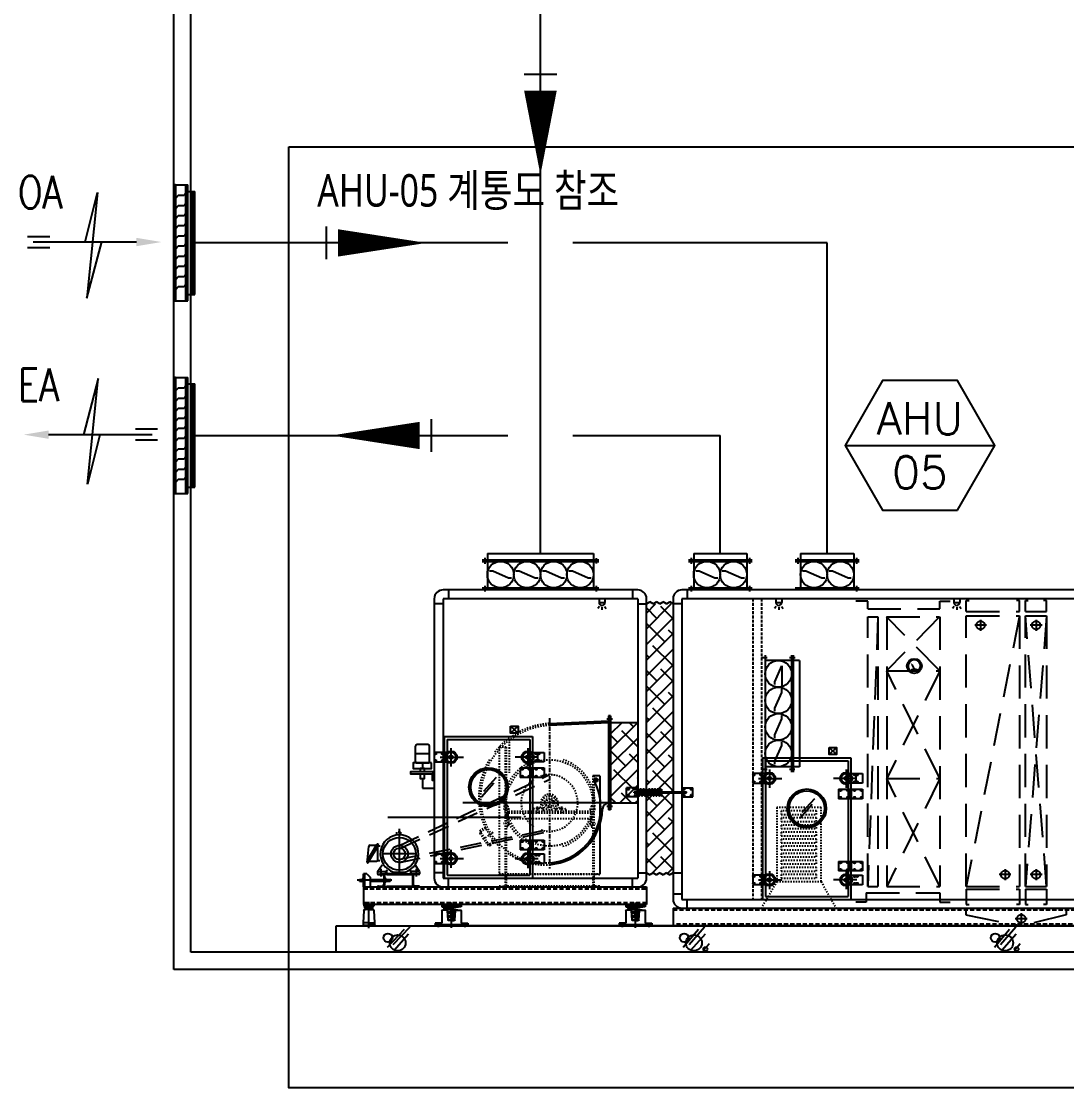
# Model space of a CAD drawing. Header units: millimetres. Extents: x -86 to 11742, y 5229 to 11464.
# Drawn here: x 11095.6 to 11172.8, y 5471.1 to 5549.8 of the extents above; entities that cross this region are included whole.
import ezdxf
from ezdxf.enums import TextEntityAlignment as Align

# ---------------------------------------------------------------- set-up
doc = ezdxf.new("R2010")
doc.units = ezdxf.units.MM
doc.header["$LTSCALE"] = 5
for name, pattern in [('CENTER2', [28.575, 19.05, -3.175, 3.175, -3.175]), ('HIDDEN', [0.375, 0.25, -0.125]), ('HIDDEN2', [4.7625, 3.175, -1.5875])]:
    doc.linetypes.add(name, pattern=pattern)
doc.layers.get('0').update_dxf_attribs({"linetype": 'CONTINUOUS'})
for name, color, linetype in [('1', 7, 'CONTINUOUS'), ('2', 2, 'CONTINUOUS'), ('9', 9, 'CONTINUOUS'), ('AUTO', 7, 'CONTINUOUS'), ('FPP', 7, 'CONTINUOUS'), ('LGK-S', 121, 'CONTINUOUS'), ('METAL-DIMS', 7, 'CONTINUOUS'), ('RA', 4, 'CONTINUOUS'), ('RD', 6, 'CONTINUOUS'), ('SA', 3, 'CONTINUOUS'), ('장비배치', 2, 'CONTINUOUS')]:
    doc.layers.add(name, color=color, linetype=linetype)
doc.styles.add('GHS', font='ROMANS.shx', dxfattribs={"bigfont": 'GHS.shx'})
doc.styles.add('QQ', font='MALGUN.TTF.TTF')

# ---------------------------------------------------------------- blocks, each defined once
blk = doc.blocks.new('ARW')
at = {"color": 1}
for p, q in [((-40.9, 662.7), (-40.9, 832.8)), ((44.2, 662.7), (44.2, 832.8)), ((0, 0), (0, 790)), ((-0.4, 391.4), (-377.1, 298.3)), ((-377.1, 298.3), (429, 379.3)), ((429, 379.3), (-0.4, 265.9))]:
    blk.add_line(p, q, dxfattribs=at)
blk.add_solid([(31.8, 2.3), (-32.3, 2.3), (-0.3, -190.2)], dxfattribs=at)
blk = doc.blocks.new('LU')
at = {"layer": '2', "color": 1}
for p, q in [((-3.1, -5.58), (-3.1, 6.31)), ((-2.09, 6.31), (-3.1, 6.31)), ((-2.9, -5.58), (-2.9, 6.31)), ((-2.3, -6.33), (-2.3, 7.06)), ((-0.67, 7.06), (-2.3, 7.06)), ((-2.09, -6.33), (-2.09, 7.06)), ((-0.88, 7.06), (-0.88, -6.33)), ((-0.88, 7.06), (-0.67, 7.06)), ((-0.67, 7.06), (-0.67, -6.33)), ((-2.09, -5.58), (-3.1, -5.58)), ((-0.67, -6.33), (-2.3, -6.33))]:
    blk.add_line(p, q, dxfattribs=at)
at = {"layer": 'FPP', "color": 1}
for p, q in [((-2.09, 6.2), (-1.9, 5.84)), ((-2.09, 5), (-1.9, 4.65)), ((-1.9, 5.84), (-1.18, 5.84)), ((-1.18, 5.84), (-0.88, 5.5)), ((-2.09, 3.84), (-1.9, 3.48)), ((-1.9, 4.65), (-1.18, 4.65)), ((-1.18, 4.65), (-0.88, 4.3)), ((-2.09, 2.67), (-1.9, 2.32)), ((-1.9, 3.48), (-1.18, 3.48)), ((-1.18, 3.48), (-0.88, 3.14)), ((-2.09, 1.51), (-1.9, 1.16)), ((-1.9, 2.32), (-1.18, 2.32)), ((-1.18, 2.32), (-0.88, 1.98)), ((-2.09, 0.35), (-1.9, 0)), ((-1.9, 1.16), (-1.18, 1.16)), ((-1.9, 0), (-1.18, 0)), ((-1.18, 1.16), (-0.88, 0.82)), ((-1.18, 0), (-0.88, -0.34)), ((-2.09, -0.85), (-1.9, -1.2)), ((-1.9, -1.2), (-1.18, -1.2)), ((-1.18, -1.2), (-0.88, -1.54)), ((-2.09, -2.01), (-1.9, -2.36)), ((-1.9, -2.36), (-1.18, -2.36)), ((-1.18, -2.36), (-0.88, -2.7)), ((-2.09, -3.21), (-1.9, -3.56)), ((-1.9, -3.56), (-1.18, -3.56)), ((-1.18, -3.56), (-0.88, -3.9)), ((-2.09, -4.37), (-1.9, -4.72)), ((-1.9, -4.72), (-1.18, -4.72)), ((-1.18, -4.72), (-0.88, -5.06))]:
    blk.add_line(p, q, dxfattribs=at)
blk = doc.blocks.new('방진75')
at = {"layer": '1', "linetype": 'Continuous'}
for p, q in [((0, -7.9), (0, 86.7)), ((-18.3, 75.1), (-18.3, 70.3)), ((-18.3, 75.1), (0, 75.1)), ((-18.3, 70.3), (0, 70.3)), ((0, 58.4), (-14.7, 58.4)), ((-13.5, 69.4), (-7, 70.3)), ((-13.5, 61.9), (13.2, 65.9)), ((13.2, 65.9), (-13.3, 69.4)), ((4.3, 64.6), (-13.2, 66.9)), ((10.7, 58.4), (-13.2, 62)), ((-6, 58.4), (-13.2, 59.5)), ((-4.9, 68.1), (9.6, 70.3)), ((-4.9, 60.7), (13.2, 63.4)), ((18.3, 75.1), (0, 75.1)), ((18.3, 70.3), (0, 70.3)), ((0, 58.4), (14.7, 58.4)), ((18.3, 75.1), (18.3, 70.3)), ((-24.8, 0), (0, 0)), ((-20.5, 10.3), (-20.5, 3)), ((0, 10.3), (-20.5, 10.3)), ((-20.5, 3), (0, 3)), ((0, 10.3), (20.5, 10.3)), ((20.5, 3), (0, 3)), ((24.8, 0), (0, 0)), ((20.5, 10.3), (20.5, 3))]:
    blk.add_line(p, q, dxfattribs=at)
for centre, start, end in [((-13, 68.2), 97.8175, 262.4364), ((-13, 60.7), 97.8175, 262.4364), ((13, 64.7), 277.5636, 82.1825)]:
    blk.add_arc(centre, 1.29, start, end, dxfattribs=at)
at = {"layer": 'RD', "color": 1}
for p, q in [((-18.3, 54.8), (-20.5, 10.3)), ((18.3, 54.8), (20.5, 10.3))]:
    blk.add_line(p, q, dxfattribs=at)
for centre, start, end in [((-14.7, 54.8), 90, 180), ((14.7, 54.8), 0, 90)]:
    blk.add_arc(centre, 3.6, start, end, dxfattribs=at)
blk = doc.blocks.new('방진')
at = {"layer": '1', "linetype": 'Continuous'}
for p, q in [((0, -10.9), (0, 83.7)), ((-36, 72.1), (-36, 67.3)), ((-36, 72.1), (36, 72.1)), ((-36, 67.3), (0, 67.3)), ((-35.9, 51.9), (-35.9, 7.2)), ((-18.1, 55.3), (-32.5, 55.3)), ((17.4, 61.6), (-26.3, 67.3)), ((-24, 55.3), (26.3, 62.9)), ((-15.4, 54.1), (26.3, 60.4)), ((14.4, 49.8), (-15.1, 53.7)), ((-12.3, 19.3), (-14.6, 52.1)), ((14.3, 47.4), (-14.5, 51.1)), ((-13.9, 42.2), (14.2, 46.5)), ((-13.7, 39.7), (14, 43.9)), ((26.3, 62.9), (-7.2, 67.3)), ((36, 67.3), (0, 67.3)), ((12.3, 19.3), (14.6, 52.1)), ((18.1, 55.3), (32.5, 55.3)), ((35.9, 51.9), (35.9, 7.2)), ((36, 72.1), (36, 67.3)), ((-61.3, 0), (61.3, 0)), ((-60.7, 7.2), (-60.7, 0)), ((-35.9, 7.2), (-60.7, 7.2)), ((-49.3, 9.7), (-49.3, -7.7)), ((13.4, 35.6), (-13.7, 39.1)), ((13.3, 33.1), (-13.5, 36.6)), ((-12.9, 27.9), (13.2, 31.9)), ((-12.8, 25.5), (13, 29.3)), ((12.4, 20.8), (-12.7, 24.1)), ((12.1, 18.4), (-12.5, 21.6)), ((0, 16.1), (-8.9, 16.1)), ((0, 16.1), (8.9, 16.1)), ((35.9, 7.2), (60.7, 7.2)), ((49.3, 9.7), (49.3, -7.7)), ((60.7, 7.2), (60.7, 0)), ((-61.3, -3), (61.3, -3))]:
    blk.add_line(p, q, dxfattribs=at)
for centre, radius, start, end in [((-32.5, 51.9), 3.48, 90, 180), ((-18.1, 51.9), 3.48, 3.9112, 90), ((18.1, 51.9), 3.48, 90, 176.0888), ((26.2, 61.7), 1.29, 277.5636, 82.1825), ((32.5, 51.9), 3.48, 0, 90), ((-8.9, 19.6), 3.48, 183.9112, 270), ((8.9, 19.6), 3.48, 270, 356.0888)]:
    blk.add_arc(centre, radius, start, end, dxfattribs=at)
blk = doc.blocks.new('HE')
at = {"layer": '1', "linetype": 'HIDDEN', "ltscale": 0.5}
for p, q in [((-125, 150), (-211.6, 0)), ((125, 150), (211.6, 0)), ((-211.6, 0), (211.6, 0))]:
    blk.add_line(p, q, dxfattribs=at)
for points in [[(-125, 150), (125, 150), (125, 570), (-125, 570)], [(-100, 530), (100, 530), (100, 550), (-100, 550)], [(-100, 490), (100, 490), (100, 510), (-100, 510)], [(-100, 450), (100, 450), (100, 470), (-100, 470)], [(-100, 410), (100, 410), (100, 430), (-100, 430)], [(-100, 370), (100, 370), (100, 390), (-100, 390)], [(-100, 330), (100, 330), (100, 350), (-100, 350)], [(-100, 290), (100, 290), (100, 310), (-100, 310)], [(-100, 250), (100, 250), (100, 270), (-100, 270)], [(-100, 210), (100, 210), (100, 230), (-100, 230)], [(-100, 170), (100, 170), (100, 190), (-100, 190)]]:
    blk.add_lwpolyline(points, close=True, dxfattribs=at)
blk = doc.blocks.new('AHU05-AF')
at = {"layer": '2', "ltscale": 15}
h = blk.add_hatch(dxfattribs=at)
h.set_pattern_fill('ANSI38', color=5, scale=1000, style=0)
h.set_pattern_definition([(45, (-10021.16, -5895.61), (-88.3883, 88.3883), []), (135, (-10021.16, -5895.61), (-265.165, 88.3883), [312.5, -187.5])])
h.paths.add_polyline_path([(-3393, 3938), (-3092, 3938), (-3092, 898), (-3393, 898)])
h = blk.add_hatch(dxfattribs=at)
h.set_pattern_fill('ANSI38', color=5, scale=1000, style=0)
h.set_pattern_definition([(45, (-10021.16, -5795.61), (-88.3883, 88.3883), []), (135, (-10021.16, -5795.61), (-265.165, 88.3883), [312.5, -187.5])])
h.paths.add_polyline_path([(-3492, 2598), (-3798, 2598), (-3798, 1688), (-3765, 1688), (-3492, 1688)])
at = {"layer": '1', "color": 2, "linetype": 'ByBlock'}
for p, q in [((-5792, 3998), (-5792, 838)), ((-3492, 4098), (-5692, 4098)), ((-5632, 4098), (-5632, 3998)), ((-3552, 4098), (-3552, 3998)), ((-3392, 838), (-3392, 3998)), ((-3092, 3998), (-3092, 598)), ((-3092, 3998), (-3092, 598)), ((2608, 4098), (-2992, 4098)), ((-2932, 4098), (-2932, 3998)), ((-5692, 3938), (-5792, 3938)), ((-3492, 3938), (-3392, 3938)), ((-2992, 3938), (-3092, 3938)), ((-1329, 2316), (-1243, 2237)), ((-1243, 2316), (-1329, 2237)), ((-2081, 2198), (-1081, 2198)), ((-2081, 2198), (-2081, 598)), ((-1081, 2198), (-1081, 598)), ((-2049, 2166), (-1113, 2166)), ((-2049, 2166), (-2049, 630)), ((-2004, 2066), (-2004, 1860)), ((-1137, 2066), (-1137, 1860)), ((-1113, 2166), (-1113, 630)), ((-2195, 2008), (-2164, 2008)), ((-2005, 2020), (-2192, 2020)), ((-2192, 2020), (-2192, 1912)), ((-2179, 2024), (-2179, 1991)), ((-2179, 1940), (-2179, 1907)), ((-2125, 1966), (-1864, 1966)), ((-2115, 2008), (-2084, 2008)), ((-2099, 2024), (-2099, 1991)), ((-2099, 1940), (-2099, 1907)), ((-1016, 1966), (-1277, 1966)), ((-1136, 2020), (-949, 2020)), ((-1026, 2008), (-1057, 2008)), ((-1042, 2024), (-1042, 1991)), ((-1042, 1940), (-1042, 1907)), ((-1028, 2008), (-996, 2008)), ((-1025, 2020), (-1025, 1912)), ((-1012, 2024), (-1012, 1991)), ((-1012, 1940), (-1012, 1907)), ((-2195, 1924), (-2164, 1924)), ((-2192, 1912), (-2005, 1912)), ((-2115, 1924), (-2084, 1924)), ((-1222, 1844), (-1222, 1736)), ((-1222, 1844), (-949, 1844)), ((-1183, 1832), (-1214, 1832)), ((-1198, 1848), (-1198, 1816)), ((-949, 1912), (-1136, 1912)), ((-1103, 1832), (-1134, 1832)), ((-1118, 1848), (-1118, 1816)), ((-1091, 1844), (-1091, 1736)), ((-1077, 1844), (-1077, 1736)), ((-1026, 1924), (-1057, 1924)), ((-1026, 1832), (-1057, 1832)), ((-1042, 1848), (-1042, 1816)), ((-1028, 1924), (-996, 1924)), ((-946, 1832), (-977, 1832)), ((-1494, 1735), (-1635, 1579)), ((-949, 1736), (-1222, 1736)), ((-1183, 1748), (-1214, 1748)), ((-1198, 1764), (-1198, 1731)), ((-1103, 1748), (-1134, 1748)), ((-1118, 1764), (-1118, 1731)), ((-1026, 1748), (-1057, 1748)), ((-1042, 1764), (-1042, 1731)), ((-946, 1748), (-977, 1748)), ((-1518, 1670), (-1659, 1514)), ((-1222, 1027), (-949, 1027)), ((-1222, 1027), (-1222, 919)), ((-1183, 1015), (-1214, 1015)), ((-1198, 1031), (-1198, 998)), ((-1103, 1015), (-1134, 1015)), ((-1118, 1031), (-1118, 998)), ((-1091, 1027), (-1091, 919)), ((-1077, 1027), (-1077, 919)), ((-1026, 1015), (-1057, 1015)), ((-1042, 1031), (-1042, 998)), ((-946, 1015), (-977, 1015)), ((-962, 1031), (-962, 998)), ((-949, 1027), (-949, 919)), ((-5692, 898), (-5792, 898)), ((-3492, 898), (-3392, 898)), ((-2195, 860), (-2164, 860)), ((-2192, 872), (-2192, 764)), ((-2005, 872), (-2192, 872)), ((-2179, 876), (-2179, 844)), ((-2115, 860), (-2084, 860)), ((-2099, 876), (-2099, 844)), ((-2004, 918), (-2004, 713)), ((-949, 919), (-1222, 919)), ((-1183, 931), (-1214, 931)), ((-1198, 947), (-1198, 914)), ((-1137, 918), (-1137, 712)), ((-1136, 872), (-949, 872)), ((-1103, 931), (-1134, 931)), ((-1118, 947), (-1118, 914)), ((-1026, 931), (-1057, 931)), ((-1026, 860), (-1057, 860)), ((-1042, 947), (-1042, 914)), ((-1042, 875), (-1042, 843)), ((-1028, 860), (-996, 860)), ((-1012, 876), (-1012, 844)), ((-946, 931), (-977, 931)), ((-962, 947), (-962, 914)), ((-949, 872), (-949, 763)), ((-6592, 738), (-3392, 738)), ((-5632, 738), (-5632, 838)), ((-3552, 738), (-3552, 838)), ((-2195, 776), (-2164, 776)), ((-2192, 764), (-2005, 764)), ((-2179, 792), (-2179, 759)), ((-2125, 818), (-1864, 818)), ((-2115, 776), (-2084, 776)), ((-2099, 792), (-2099, 759)), ((-1016, 817), (-1277, 817)), ((-949, 763), (-1136, 763)), ((-1026, 775), (-1057, 775)), ((-1042, 791), (-1042, 759)), ((-1028, 776), (-996, 776)), ((-1012, 792), (-1012, 759)), ((-2992, 658), (-3092, 658)), ((-2049, 630), (-1113, 630)), ((-3092, 498), (2608, 498)), ((-2932, 498), (-2932, 598)), ((-2081, 598), (-1081, 598))]:
    blk.add_line(p, q, dxfattribs=at)
at = {"layer": '1', "color": 5, "linetype": 'ByBlock'}
for p, q in [((-4929, 2556), (-4842, 2477)), ((-4842, 2556), (-4929, 2477)), ((-5680, 2438), (-4680, 2438)), ((-5680, 2438), (-5680, 838)), ((-4680, 2438), (-4680, 838)), ((-5648, 2406), (-4712, 2406)), ((-5648, 2406), (-5648, 870)), ((-5603, 2306), (-5603, 2100)), ((-4736, 2306), (-4736, 2100)), ((-4712, 2406), (-4712, 870)), ((-5794, 2248), (-5763, 2248)), ((-5604, 2260), (-5792, 2260)), ((-5792, 2260), (-5792, 2152)), ((-5778, 2264), (-5778, 2231)), ((-5778, 2180), (-5778, 2147)), ((-5724, 2206), (-5463, 2206)), ((-5714, 2248), (-5683, 2248)), ((-5698, 2264), (-5698, 2231)), ((-5698, 2180), (-5698, 2147)), ((-4616, 2206), (-4877, 2206)), ((-4735, 2260), (-4548, 2260)), ((-4625, 2248), (-4657, 2248)), ((-4641, 2264), (-4641, 2231)), ((-4641, 2180), (-4641, 2147)), ((-4627, 2248), (-4596, 2248)), ((-4624, 2260), (-4624, 2152)), ((-4611, 2264), (-4611, 2231)), ((-4611, 2180), (-4611, 2147)), ((-4548, 2260), (-4548, 2152)), ((-5794, 2164), (-5763, 2164)), ((-5792, 2152), (-5604, 2152)), ((-5714, 2164), (-5683, 2164)), ((-4821, 2084), (-4821, 1976)), ((-4821, 2084), (-4548, 2084)), ((-4782, 2072), (-4813, 2072)), ((-4798, 2088), (-4798, 2056)), ((-4548, 2152), (-4735, 2152)), ((-4702, 2072), (-4733, 2072)), ((-4718, 2088), (-4718, 2056)), ((-4690, 2084), (-4690, 1976)), ((-4676, 2084), (-4676, 1976)), ((-4625, 2164), (-4657, 2164)), ((-4625, 2072), (-4657, 2072)), ((-4641, 2088), (-4641, 2056)), ((-4627, 2164), (-4596, 2164)), ((-4545, 2072), (-4577, 2072)), ((-4561, 2088), (-4561, 2056)), ((-4548, 2084), (-4548, 1976)), ((-5093, 1975), (-5234, 1819)), ((-4548, 1976), (-4821, 1976)), ((-4782, 1988), (-4813, 1988)), ((-4798, 2004), (-4798, 1971)), ((-4702, 1988), (-4733, 1988)), ((-4718, 2004), (-4718, 1971)), ((-4625, 1988), (-4657, 1988)), ((-4641, 2004), (-4641, 1971)), ((-4545, 1988), (-4577, 1988)), ((-4561, 2004), (-4561, 1971)), ((-5118, 1910), (-5259, 1754)), ((-4821, 1267), (-4548, 1267)), ((-4821, 1267), (-4821, 1159)), ((-4782, 1255), (-4813, 1255)), ((-4798, 1271), (-4798, 1238)), ((-4702, 1255), (-4733, 1255)), ((-4718, 1271), (-4718, 1238)), ((-4690, 1267), (-4690, 1159)), ((-4676, 1267), (-4676, 1159)), ((-4625, 1255), (-4657, 1255)), ((-4641, 1271), (-4641, 1238)), ((-4545, 1255), (-4577, 1255)), ((-4561, 1271), (-4561, 1238)), ((-4548, 1267), (-4548, 1159)), ((-5794, 1100), (-5763, 1100)), ((-5792, 1112), (-5792, 1004)), ((-5604, 1112), (-5792, 1112)), ((-5778, 1116), (-5778, 1084)), ((-5714, 1100), (-5683, 1100)), ((-5698, 1116), (-5698, 1084)), ((-5603, 1158), (-5603, 953)), ((-4548, 1159), (-4821, 1159)), ((-4782, 1171), (-4813, 1171)), ((-4798, 1187), (-4798, 1154)), ((-4736, 1158), (-4736, 952)), ((-4735, 1112), (-4548, 1112)), ((-4702, 1171), (-4733, 1171)), ((-4718, 1187), (-4718, 1154)), ((-4625, 1171), (-4657, 1171)), ((-4625, 1100), (-4657, 1100)), ((-4641, 1187), (-4641, 1154)), ((-4641, 1115), (-4641, 1083)), ((-4627, 1100), (-4596, 1100)), ((-4611, 1116), (-4611, 1084)), ((-4545, 1171), (-4577, 1171)), ((-4561, 1187), (-4561, 1154)), ((-4548, 1112), (-4548, 1003)), ((-5794, 1016), (-5763, 1016)), ((-5792, 1004), (-5604, 1004)), ((-5778, 1032), (-5778, 999)), ((-5724, 1058), (-5463, 1058)), ((-5714, 1016), (-5683, 1016)), ((-5698, 1032), (-5698, 999)), ((-4616, 1057), (-4877, 1057)), ((-4548, 1003), (-4735, 1003)), ((-4625, 1015), (-4657, 1015)), ((-4641, 1031), (-4641, 999)), ((-4627, 1016), (-4596, 1016)), ((-4611, 1032), (-4611, 999)), ((-5648, 870), (-4712, 870)), ((-5680, 838), (-4680, 838))]:
    blk.add_line(p, q, dxfattribs=at)
at = {"layer": '1', "color": 5, "linetype": 'CENTER2', "ltscale": 0.5}
blk.add_line((-4490, 2645), (-4490, 947), dxfattribs=at)
at = {"layer": '1', "color": 5, "linetype": 'HIDDEN', "ltscale": 0.5}
for p, q in [((-4980, 2320), (-5060, 2320)), ((-5060, 2320), (-5060, 888)), ((-4990, 2320), (-4990, 888)), ((-4980, 2320), (-4980, 888)), ((-4945, 2409), (-4945, 2029)), ((-4000, 1994), (-4000, 888)), ((-3990, 1994), (-3990, 888)), ((-3966, 1975), (-3966, 1919)), ((-4943, 1617), (-5011, 1617)), ((-4962, 1657), (-4980, 1657)), ((-4962, 1657), (-4962, 1417)), ((-4018, 1590), (-4962, 1590)), ((-4018, 1572), (-4962, 1572)), ((-4674, 1612), (-4674, 1590)), ((-4569, 1624), (-4662, 1624)), ((-4627, 1647), (-4627, 1571)), ((-4557, 1612), (-4557, 1590)), ((-4423, 1612), (-4423, 1590)), ((-4411, 1624), (-4318, 1624)), ((-4353, 1647), (-4353, 1571)), ((-4306, 1612), (-4306, 1590)), ((-4036, 1617), (-3969, 1617)), ((-4018, 1657), (-4000, 1657)), ((-4018, 1657), (-4018, 1417)), ((-4943, 1457), (-5011, 1457)), ((-4018, 1509), (-4962, 1509)), ((-4036, 1457), (-3969, 1457)), ((-5276, 1345), (-5193, 1219)), ((-5217, 1416), (-5269, 1381)), ((-5264, 1353), (-5181, 1227)), ((-5210, 1402), (-5261, 1369)), ((-5128, 1353), (-5255, 1269)), ((-4962, 1417), (-4980, 1417)), ((-4018, 1417), (-4000, 1417)), ((-5165, 1224), (-5115, 1256)), ((-5157, 1211), (-5105, 1246)), ((-5060, 888), (-5060, 886)), ((-5060, 888), (-3920, 888)), ((-5052, 878), (-5006, 878)), ((-4990, 862), (-4990, 764)), ((-4980, 888), (-4980, 738)), ((-4000, 878), (-4980, 878)), ((-4000, 888), (-4000, 738)), ((-3990, 862), (-3990, 764)), ((-3928, 878), (-3974, 878)), ((-3920, 888), (-3920, 886)), ((-5060, 740), (-5060, 738)), ((-5060, 738), (-3920, 738)), ((-5052, 748), (-5006, 748)), ((-4000, 748), (-4980, 748)), ((-3928, 748), (-3974, 748)), ((-3920, 740), (-3920, 738))]:
    blk.add_line(p, q, dxfattribs=at)
at = {"layer": '1', "color": 1, "linetype": 'ByBlock'}
for p, q in [((-949, 2020), (-949, 1912)), ((-962, 1848), (-962, 1816)), ((-949, 1844), (-949, 1736)), ((-962, 1764), (-962, 1731))]:
    blk.add_line(p, q, dxfattribs=at)
at = {"layer": '1', "color": 5, "linetype": 'ByBlock'}
blk.add_lwpolyline([(-4929, 2556), (-4842, 2556), (-4842, 2477), (-4929, 2477)], close=True, dxfattribs=at)
at = {"layer": '1', "color": 2, "linetype": 'ByBlock'}
blk.add_lwpolyline([(-1329, 2316), (-1243, 2316), (-1243, 2237), (-1329, 2237)], close=True, dxfattribs=at)
at = {"layer": '1', "color": 5, "linetype": 'ByBlock'}
for centre, radius in [((-5778, 2248), 10.2), ((-5778, 2164), 10.2), ((-5698, 2248), 10.2), ((-5698, 2164), 10.2), ((-5603, 2206), 68.1), ((-5603, 2206), 56), ((-5603, 2206), 20.4), ((-4736, 2206), 68.1), ((-4736, 2206), 56), ((-4736, 2206), 20.4), ((-4641, 2248), 10.2), ((-4641, 2164), 10.2), ((-4611, 2248), 10.2), ((-4611, 2164), 10.2), ((-5180, 1866), 220), ((-5180, 1866), 200), ((-4798, 2072), 10.2), ((-4718, 2072), 10.2), ((-4641, 2072), 10.2), ((-4561, 2072), 10.2), ((-4798, 1988), 10.2), ((-4718, 1988), 10.2), ((-4641, 1988), 10.2), ((-4561, 1988), 10.2), ((-4798, 1255), 10.2), ((-4718, 1255), 10.2), ((-4641, 1255), 10.2), ((-4561, 1255), 10.2), ((-5778, 1100), 10.2), ((-5698, 1100), 10.2), ((-5603, 1058), 68.1), ((-5603, 1058), 56), ((-4798, 1171), 10.2), ((-4736, 1057), 68.1), ((-4736, 1057), 56), ((-4718, 1171), 10.2), ((-4641, 1171), 10.2), ((-4641, 1100), 10.2), ((-4611, 1100), 10.2), ((-4561, 1171), 10.2), ((-5778, 1016), 10.2), ((-5698, 1016), 10.2), ((-5603, 1058), 20.4), ((-4736, 1057), 20.4), ((-4641, 1015), 10.2), ((-4611, 1016), 10.2)]:
    blk.add_circle(centre, radius, dxfattribs=at)
at = {"layer": '1', "color": 5, "linetype": 'HIDDEN', "ltscale": 0.5}
for radius in [489, 80, 54, 40]:
    blk.add_circle((-4490, 1688), radius, dxfattribs=at)
at = {"layer": '1', "color": 2, "linetype": 'ByBlock'}
for centre, radius in [((-2179, 2008), 10.2), ((-2179, 1924), 10.2), ((-2099, 2008), 10.2), ((-2099, 1924), 10.2), ((-2004, 1966), 68.1), ((-2004, 1966), 56), ((-2004, 1966), 20.4), ((-1137, 1966), 68.1), ((-1137, 1966), 56), ((-1137, 1966), 20.4), ((-1042, 2008), 10.2), ((-1042, 1924), 10.2), ((-1012, 2008), 10.2), ((-1012, 1924), 10.2), ((-1581, 1626), 220), ((-1581, 1626), 200), ((-1198, 1832), 10.2), ((-1118, 1832), 10.2), ((-1042, 1832), 10.2), ((-1198, 1748), 10.2), ((-1118, 1748), 10.2), ((-1042, 1748), 10.2), ((-1198, 1015), 10.2), ((-1118, 1015), 10.2), ((-1042, 1015), 10.2), ((-962, 1015), 10.2), ((-2179, 860), 10.2), ((-2099, 860), 10.2), ((-2004, 818), 68.1), ((-2004, 818), 56), ((-1198, 931), 10.2), ((-1137, 817), 68.1), ((-1137, 817), 56), ((-1118, 931), 10.2), ((-1042, 931), 10.2), ((-1042, 860), 10.2), ((-1012, 860), 10.2), ((-962, 931), 10.2), ((-2179, 776), 10.2), ((-2099, 776), 10.2), ((-2004, 818), 20.4), ((-1137, 817), 20.4), ((-1042, 775), 10.2), ((-1012, 776), 10.2)]:
    blk.add_circle(centre, radius, dxfattribs=at)
at = {"layer": '1', "color": 1, "linetype": 'ByBlock'}
for centre in [(-962, 1832), (-962, 1748)]:
    blk.add_circle(centre, 10.2, dxfattribs=at)
at = {"layer": '1', "color": 2, "linetype": 'ByBlock'}
for centre, start, end in [((-5692, 3998), 90, 180), ((-3492, 3998), 0, 90), ((-2992, 3998), 90, 180), ((-5692, 838), 180, 270), ((-3492, 838), 270, 0), ((-2992, 598), 180, 270)]:
    blk.add_arc(centre, 100, start, end, dxfattribs=at)
at = {"layer": '1', "color": 5, "linetype": 'HIDDEN', "ltscale": 0.5}
for centre, radius, start, end in [((-4440, 1738), 830, 93.4536, 183.4551), ((-4440, 1738), 850, 93.4536, 142.2828), ((-4440, 1738), 850, 148.8254, 183.3737), ((-4490, 1688), 513, 287.2058, 72.7782), ((-4490, 1688), 513, 113.0625, 180.0022), ((-4490, 1688), 320, 124.1036, 180.0038), ((-4490, 1688), 320, 252.0914, 107.9086), ((-4490, 1688), 97.6, 349.786, 190.214), ((-4540, 1738), 750, 183.8242, 226.0591), ((-4540, 1738), 730, 183.9291, 273.9274), ((-4490, 1688), 513, 180.0022, 246.9496), ((-4490, 1688), 320, 180.0038, 235.8964), ((-4662, 1612), 12, 90, 180), ((-4625, 1664), 40, 270, 10.214), ((-4569, 1612), 12, 0, 90), ((-4411, 1612), 12, 90, 180), ((-4354, 1664), 40, 169.786, 270), ((-4318, 1612), 12, 0, 90), ((-5254, 1360), 26.2, 123.3504, 213.3504), ((-5254, 1360), 11.6, 123.3504, 213.3504), ((-5171, 1233), 26.2, 213.3504, 303.3504), ((-5171, 1233), 11.6, 213.3504, 303.3504), ((-4540, 1738), 750, 235.7578, 273.9274), ((-5052, 886), 8, 180, 270), ((-5006, 862), 16, 0, 90), ((-3974, 862), 16, 90, 180), ((-3928, 886), 8, 270, 0), ((-5052, 740), 8, 90, 180), ((-5006, 764), 16, 270, 0), ((-3974, 764), 16, 180, 270), ((-3928, 740), 8, 0, 90)]:
    blk.add_arc(centre, radius, start, end, dxfattribs=at)
at = {"layer": '2', "color": 5, "ltscale": 15}
for p, q in [((-5192, 4510), (-3992, 4510)), ((-5192, 4510), (-5192, 4120)), ((-3992, 4510), (-3992, 4120)), ((-2859, 4510), (-2859, 4120)), ((-2859, 4510), (-2259, 4510)), ((-2259, 4510), (-2259, 4120)), ((-1650, 4510), (-1050, 4510)), ((-1650, 4510), (-1650, 4120)), ((-1050, 4510), (-1050, 4120)), ((-5252, 4438), (-3932, 4438)), ((-5252, 4420), (-3932, 4420)), ((-5222, 4459), (-5222, 4394)), ((-3962, 4457), (-3962, 4396)), ((-2919, 4438), (-2199, 4438)), ((-2919, 4420), (-2199, 4420)), ((-2889, 4459), (-2889, 4394)), ((-2229, 4459), (-2229, 4394)), ((-1711, 4438), (-990, 4438)), ((-1711, 4420), (-990, 4420)), ((-1681, 4459), (-1681, 4394)), ((-1020, 4459), (-1020, 4394)), ((-5131, 4308), (-5169, 4308)), ((-4952, 4232), (-5131, 4308)), ((-4919, 4232), (-4952, 4232)), ((-4831, 4308), (-4869, 4308)), ((-4652, 4232), (-4831, 4308)), ((-4619, 4232), (-4652, 4232)), ((-4531, 4308), (-4569, 4308)), ((-4352, 4232), (-4531, 4308)), ((-4319, 4232), (-4352, 4232)), ((-4231, 4308), (-4269, 4308)), ((-4052, 4232), (-4231, 4308)), ((-4019, 4232), (-4052, 4232)), ((-2798, 4308), (-2836, 4308)), ((-2619, 4232), (-2798, 4308)), ((-2586, 4232), (-2619, 4232)), ((-2498, 4308), (-2536, 4308)), ((-2319, 4232), (-2498, 4308)), ((-2286, 4232), (-2319, 4232)), ((-1590, 4308), (-1628, 4308)), ((-1411, 4232), (-1590, 4308)), ((-1378, 4232), (-1411, 4232)), ((-1290, 4308), (-1328, 4308)), ((-1111, 4232), (-1290, 4308)), ((-1078, 4232), (-1111, 4232)), ((-5252, 4120), (-3932, 4120)), ((-5222, 4144), (-5222, 4079)), ((-3962, 4142), (-3962, 4081)), ((-2919, 4120), (-2199, 4120)), ((-2889, 4144), (-2889, 4079)), ((-2229, 4144), (-2229, 4079)), ((-1711, 4120), (-990, 4120)), ((-1020, 4144), (-1020, 4079)), ((-3492, 3998), (-5692, 3998)), ((-5692, 3998), (-5692, 838)), ((-3929, 3998), (-3929, 3954)), ((-3863, 3998), (-3863, 3954)), ((-3492, 3998), (-3492, 838)), ((2608, 3998), (-2992, 3998)), ((-2992, 3998), (-2992, 598)), ((-1930, 3998), (-1930, 3954)), ((-1863, 3998), (-1863, 3954)), ((82, 3998), (82, 3954)), ((148, 3998), (148, 3954)), ((-3925, 3911), (-3944, 3888)), ((-3929, 3954), (-3863, 3954)), ((-3896, 3903), (-3896, 3873)), ((-3867, 3911), (-3848, 3888)), ((-3393, 3938), (-3355, 3961)), ((-3318, 3938), (-3355, 3961)), ((-3318, 3938), (-3280, 3961)), ((-3243, 3938), (-3280, 3961)), ((-3243, 3938), (-3205, 3961)), ((-3168, 3938), (-3205, 3961)), ((-3168, 3938), (-3130, 3961)), ((-3092, 3938), (-3130, 3961)), ((-1926, 3911), (-1944, 3888)), ((-1930, 3954), (-1863, 3954)), ((-1897, 3903), (-1897, 3873)), ((-1867, 3911), (-1849, 3888)), ((86, 3911), (68, 3888)), ((82, 3954), (148, 3954)), ((115, 3903), (115, 3873)), ((144, 3911), (163, 3888)), ((-2028, 3329), (-2092, 3329)), ((-2052, 3359), (-2052, 2038)), ((-1662, 3298), (-2052, 3298)), ((-1713, 3329), (-1777, 3329)), ((-1752, 3359), (-1752, 2038)), ((-1734, 3359), (-1734, 2038)), ((-1662, 3298), (-1662, 2098)), ((-426, 3271), (-419, 3267)), ((-400, 3297), (-396, 3290)), ((-365, 3306), (-365, 3298)), ((-330, 3297), (-335, 3290)), ((-305, 3271), (-312, 3267)), ((-1940, 3059), (-1864, 3238)), ((-1864, 3238), (-1864, 2976)), ((-435, 3236), (-427, 3236)), ((-426, 3201), (-419, 3205)), ((-394, 3253), (-364, 3195)), ((-305, 3201), (-312, 3205)), ((-295, 3236), (-304, 3236)), ((-1940, 3026), (-1940, 3059)), ((-1940, 2759), (-1864, 2938)), ((-1864, 2938), (-1864, 2976)), ((-3798, 2674), (-3822, 2674)), ((-3822, 2674), (-3822, 1612)), ((-3810, 2674), (-3810, 1612)), ((-3798, 2674), (-3798, 1612)), ((-1940, 2726), (-1940, 2759)), ((-1864, 2638), (-1864, 2676)), ((-4491, 2587), (-3823, 2618)), ((-4490, 2567), (-3822, 2598)), ((-3776, 2637), (-3843, 2637)), ((-3810, 2598), (-3492, 2598)), ((-1940, 2459), (-1864, 2638)), ((-1940, 2426), (-1940, 2459)), ((-1940, 2159), (-1864, 2338)), ((-1864, 2338), (-1864, 2376)), ((-5845, 2244), (-6007, 2244)), ((-5926, 2140), (-5926, 2078)), ((-2029, 2068), (-2091, 2068)), ((-1662, 2098), (-2051, 2098)), ((-1940, 2126), (-1940, 2159)), ((-1714, 2068), (-1776, 2068)), ((-5926, 1966), (-5926, 1856)), ((-3920, 1994), (-4000, 1994)), ((-3994, 1947), (-3938, 1947)), ((-3920, 1994), (-3920, 888)), ((-5926, 1856), (-5792, 1856)), ((-3617, 1758), (-3617, 1859)), ((-3498, 1859), (-3617, 1859)), ((-3533, 1812), (-2939, 1812)), ((-3533, 1804), (-3533, 1812)), ((-3498, 1859), (-3492, 1859)), ((-3498, 1859), (-3498, 1758)), ((-3492, 1859), (-3492, 1758)), ((-3479, 1770), (-3491, 1843)), ((-3475, 1794), (-3484, 1843)), ((-3465, 1843), (-3479, 1770)), ((-3458, 1843), (-3472, 1770)), ((-3446, 1770), (-3458, 1843)), ((-3443, 1794), (-3452, 1843)), ((-3433, 1843), (-3446, 1770)), ((-3426, 1843), (-3440, 1770)), ((-3414, 1770), (-3426, 1843)), ((-3410, 1794), (-3419, 1843)), ((-3400, 1843), (-3414, 1770)), ((-3393, 1843), (-3407, 1770)), ((-3381, 1770), (-3393, 1843)), ((-3378, 1794), (-3387, 1843)), ((-3368, 1843), (-3381, 1770)), ((-3361, 1843), (-3375, 1770)), ((-3349, 1770), (-3361, 1843)), ((-3345, 1794), (-3354, 1843)), ((-3335, 1843), (-3349, 1770)), ((-3328, 1843), (-3342, 1770)), ((-3316, 1770), (-3328, 1843)), ((-3313, 1794), (-3322, 1843)), ((-3303, 1843), (-3316, 1770)), ((-3296, 1843), (-3310, 1770)), ((-3284, 1770), (-3296, 1843)), ((-3280, 1794), (-3289, 1843)), ((-3270, 1843), (-3284, 1770)), ((-3263, 1843), (-3277, 1770)), ((-3251, 1770), (-3263, 1843)), ((-3248, 1794), (-3257, 1843)), ((-3238, 1843), (-3251, 1770)), ((-3231, 1843), (-3245, 1770)), ((-3231, 1844), (-3231, 1768)), ((-3231, 1843), (-3225, 1843)), ((-3225, 1843), (-3225, 1768)), ((-2992, 1859), (-2992, 1758)), ((-2987, 1859), (-2992, 1859)), ((-2987, 1859), (-2868, 1859)), ((-2987, 1859), (-2987, 1758)), ((-2939, 1804), (-2939, 1812)), ((-2868, 1758), (-2868, 1859)), ((-3498, 1758), (-3617, 1758)), ((-3533, 1804), (-2939, 1804)), ((-3498, 1758), (-3492, 1758)), ((-3231, 1768), (-3225, 1768)), ((-2987, 1758), (-2992, 1758)), ((-2987, 1758), (-2868, 1758)), ((-3765, 1688), (-5471, 1688)), ((-3776, 1649), (-3843, 1649)), ((-3798, 1612), (-3822, 1612)), ((-3810, 1688), (-3492, 1688)), ((-6220, 1356), (-6220, 1328)), ((-6172, 1356), (-6200, 1356)), ((-6172, 1356), (-6172, 1328)), ((-6444, 1216), (-6555, 1029)), ((-6544, 1009), (-6420, 1216)), ((-6517, 1211), (-6447, 1211)), ((-6546, 1045), (-6533, 1197)), ((-6431, 1044), (-6431, 1196)), ((-6427, 1204), (-6402, 1204)), ((-6531, 1028), (-6447, 1028)), ((-6434, 1036), (-6409, 1036)), ((-6432, 914), (-6383, 989)), ((-5960, 914), (-6009, 989)), ((-6592, 738), (-6592, 888)), ((-6555, 888), (-6592, 888)), ((-6582, 888), (-6582, 738)), ((-6555, 888), (-6512, 846)), ((-6512, 738), (-6512, 846)), ((-6432, 914), (-6432, 888)), ((-6432, 914), (-6334, 914)), ((-6432, 888), (-6432, 886)), ((-6424, 878), (-6378, 878)), ((-6412, 888), (-6024, 888)), ((-6362, 862), (-6362, 764)), ((-6254, 888), (-6352, 888)), ((-6352, 738), (-6352, 888)), ((-6352, 888), (-6352, 888)), ((-6334, 914), (-6323, 931)), ((-6334, 914), (-6334, 888)), ((-6332, 878), (-6040, 878)), ((-6250, 906), (-6122, 906)), ((-5960, 888), (-6074, 888)), ((-6058, 914), (-6069, 931)), ((-5960, 914), (-6058, 914)), ((-6058, 914), (-6058, 888)), ((-6040, 888), (-6040, 738)), ((-6040, 888), (-6040, 738)), ((-6040, 888), (-6040, 888)), ((-6030, 862), (-6030, 764)), ((-5968, 878), (-6014, 878)), ((-5960, 914), (-5960, 888)), ((-5960, 888), (-5960, 886)), ((-3393, 898), (-3355, 875)), ((-3318, 898), (-3355, 875)), ((-3318, 898), (-3280, 875)), ((-3243, 898), (-3280, 875)), ((-3243, 898), (-3205, 875)), ((-3168, 898), (-3205, 875)), ((-3168, 898), (-3130, 875)), ((-3092, 898), (-3130, 875)), ((-3092, 898), (-2992, 898)), ((-6638, 822), (-6636, 824)), ((-6638, 823), (-6607, 823)), ((-6638, 804), (-6638, 822)), ((-6638, 804), (-6607, 804)), ((-6638, 804), (-6636, 802)), ((-6636, 824), (-6607, 824)), ((-6636, 802), (-6636, 824)), ((-6636, 802), (-6607, 802)), ((-6607, 828), (-6607, 798)), ((-6605, 833), (-6592, 833)), ((-6605, 823), (-6592, 823)), ((-6605, 803), (-6592, 803)), ((-6605, 793), (-6592, 793)), ((-6512, 824), (-6362, 824)), ((-6512, 823), (-6362, 823)), ((-6512, 804), (-6362, 804)), ((-6512, 802), (-6362, 802)), ((-6472, 738), (-4292, 738)), ((-6432, 740), (-6432, 738)), ((-6424, 748), (-6378, 748)), ((-6348, 833), (-6352, 837)), ((-6339, 833), (-6352, 833)), ((-6339, 823), (-6352, 823)), ((-6339, 803), (-6352, 803)), ((-6348, 793), (-6352, 790)), ((-6339, 793), (-6352, 793)), ((-6337, 828), (-6337, 798)), ((-6337, 824), (-6289, 824)), ((-6337, 824), (-6335, 824)), ((-6337, 823), (-6289, 823)), ((-6337, 823), (-6335, 823)), ((-6337, 804), (-6289, 804)), ((-6337, 804), (-6335, 804)), ((-6337, 802), (-6289, 802)), ((-6337, 802), (-6335, 802)), ((-6332, 748), (-6040, 748)), ((-6289, 802), (-6289, 824)), ((-6287, 822), (-6289, 824)), ((-6287, 804), (-6289, 802)), ((-6287, 804), (-6287, 822)), ((-5968, 748), (-6014, 748)), ((-5960, 740), (-5960, 738)), ((-5692, 838), (-3492, 838)), ((-2992, 598), (2608, 598))]:
    blk.add_line(p, q, dxfattribs=at)
at = {"layer": '2', "color": 5, "linetype": 'HIDDEN2', "ltscale": 2}
for p, q in [((-2192, 3998), (-2192, 598)), ((-2092, 3998), (-2092, 598))]:
    blk.add_line(p, q, dxfattribs=at)
at = {"layer": '2', "color": 5, "linetype": 'HIDDEN', "ltscale": 300}
for p, q in [((-892, 3969), (-1027, 3969)), ((-892, 3882), (-892, 3969)), ((-892, 3882), (-76, 3882)), ((-76, 3969), (42, 3969)), ((-76, 3882), (-76, 3969)), ((223, 3854), (223, 3978)), ((223, 3978), (257, 3978)), ((823, 3978), (789, 3978)), ((823, 3854), (823, 3978)), ((891, 3978), (924, 3978)), ((891, 3854), (891, 3978)), ((1131, 3978), (1097, 3978)), ((1131, 3854), (1131, 3978)), ((-892, 3793), (-776, 3793)), ((-892, 743), (-892, 3793)), ((-776, 3793), (-892, 743)), ((-776, 3793), (-776, 743)), ((-679, 3793), (-79, 3793)), ((-76, 3183), (-679, 3793)), ((-79, 3793), (-679, 3183)), ((-676, 3793), (-676, 743)), ((-76, 3793), (-76, 743)), ((223, 3854), (823, 3854)), ((223, 3805), (823, 3805)), ((823, 3805), (223, 742)), ((223, 742), (223, 3805)), ((384, 3760), (384, 3633)), ((823, 3805), (823, 742)), ((891, 3854), (1131, 3854)), ((891, 742), (891, 3805)), ((1131, 742), (891, 3805)), ((1131, 3805), (891, 742)), ((891, 3805), (1131, 3805)), ((1012, 3760), (1012, 3633)), ((1131, 3805), (1131, 742)), ((451, 3697), (318, 3697)), ((1079, 3697), (945, 3697)), ((-679, 3183), (-76, 3183)), ((-76, 1963), (-676, 3183)), ((-76, 3183), (-676, 1963)), ((-76, 743), (-676, 1963)), ((-76, 1963), (-676, 743)), ((-676, 1963), (-76, 1963)), ((728, 877), (595, 877)), ((662, 940), (662, 813)), ((1079, 877), (945, 877)), ((1012, 940), (1012, 813)), ((-892, 743), (-776, 743)), ((-676, 743), (-76, 743)), ((223, 742), (823, 742)), ((891, 742), (1131, 742)), ((-909, 673), (-76, 673)), ((-909, 673), (-909, 566)), ((-76, 673), (-76, 566)), ((223, 714), (823, 714)), ((223, 714), (223, 539)), ((823, 714), (823, 539)), ((891, 714), (1131, 714)), ((891, 714), (891, 539)), ((1131, 714), (1131, 539)), ((-76, 566), (42, 566)), ((219, 498), (219, 421)), ((223, 539), (257, 539)), ((823, 539), (789, 539)), ((891, 539), (924, 539)), ((1131, 539), (1097, 539)), ((1351, 498), (1351, 421)), ((219, 421), (848, 298)), ((911, 378), (777, 378)), ((844, 442), (844, 315)), ((1351, 421), (848, 298))]:
    blk.add_line(p, q, dxfattribs=at)
at = {"layer": '2', "color": 5, "linetype": 'HIDDEN2', "ltscale": 15}
for p, q in [((-6186, 1208), (-4490, 2008)), ((-6172, 1177), (-4490, 1955)), ((-6195, 1049), (-4560, 1376)), ((-6186, 1016), (-4490, 1368)), ((-909, 566), (-1027, 566))]:
    blk.add_line(p, q, dxfattribs=at)
at = {"layer": '2', "color": 5, "linetype": 'CENTER2', "ltscale": 15}
for p, q in [((-6186, 877), (-6186, 1395)), ((-5990, 1112), (-6382, 1112)), ((-6396, 942), (-6396, 856)), ((-5996, 942), (-5996, 856)), ((-6271, 813), (-6663, 813))]:
    blk.add_line(p, q, dxfattribs=at)
at = {"layer": '2', "color": 0, "ltscale": 15}
for p, q in [((-6592, 738), (-6592, 538)), ((-5692, 738), (-3492, 738)), ((-3392, 738), (-3392, 538)), ((-3392, 538), (-6592, 538)), ((-3092, 498), (-3092, 298))]:
    blk.add_line(p, q, dxfattribs=at)
at = {"layer": '2', "color": 5, "linetype": 'HIDDEN2', "ltscale": 3}
for p, q in [((-6592, 718), (-3392, 718)), ((-3392, 558), (-6592, 558)), ((-3092, 478), (2708, 478)), ((2708, 318), (-3092, 318))]:
    blk.add_line(p, q, dxfattribs=at)
at = {"layer": '2', "color": 8, "ltscale": 15}
for p, q in [((-6900, 298), (6828, 298)), ((-6900, 0), (-6900, 298)), ((-6133, 255), (-6326, 55)), ((-6069, 283), (-6259, 83)), ((-2805, 255), (-2977, 55)), ((-2737, 283), (-2910, 83)), ((713, 255), (540, 55)), ((781, 283), (608, 83)), ((-6082, 205), (-6244, 20)), ((-2730, 205), (-2895, 20)), ((788, 205), (623, 20)), ((7197, 0), (-7197, 0)), ((3787, 0), (-6608, 0)), ((-2685, 95), (-2747, 25)), ((833, 95), (771, 25))]:
    blk.add_line(p, q, dxfattribs=at)
at = {"layer": '2', "ltscale": 15}
blk.add_line((2708, 298), (-5792, 298), dxfattribs=at)
at = {"layer": '2', "color": 5, "ltscale": 15}
blk.add_lwpolyline([(-5865, 2348), (-5987, 2348, 0.414214), (-6007, 2328), (-6007, 2160, 0.414214), (-5987, 2140), (-5865, 2140, 0.414214), (-5845, 2160), (-5845, 2328, 0.414214)], format="xyb", close=True, dxfattribs=at)
for points in [[(-5822, 2140), (-6031, 2140), (-6031, 2078), (-5822, 2078)], [(-5792, 2041), (-6061, 2041), (-6061, 2019), (-5792, 2019)], [(-5815, 2019), (-5815, 1944), (-5792, 1944), (-5792, 2019)]]:
    blk.add_lwpolyline(points, close=True, dxfattribs=at)
for points in [[(-5901, 2041), (-5901, 2078), (-5951, 2078), (-5951, 2041)], [(-5951, 2019), (-5951, 1966), (-5901, 1966), (-5901, 2019)]]:
    blk.add_lwpolyline(points, dxfattribs=at)
for centre, radius in [((-5042, 4270), 150), ((-4742, 4270), 150), ((-4442, 4270), 150), ((-4142, 4270), 150), ((-2709, 4270), 150), ((-2409, 4270), 150), ((-1500, 4270), 150), ((-1200, 4270), 150), ((-1902, 3148), 150), ((-365, 3236), 83.5), ((-1902, 2848), 150), ((-1902, 2548), 150), ((-1902, 2248), 150), ((-3966, 1947), 21.7), ((-3597, 1842), 7.52), ((-3518, 1842), 7.52), ((-2967, 1842), 7.52), ((-2888, 1842), 7.52), ((-3597, 1775), 7.52), ((-3518, 1775), 7.52), ((-2967, 1775), 7.52), ((-2888, 1775), 7.52), ((-6186, 1112), 186), ((-6186, 1112), 96.1), ((-6186, 1112), 65.8)]:
    blk.add_circle(centre, radius, dxfattribs=at)
at = {"layer": '2', "color": 5, "linetype": 'HIDDEN', "ltscale": 300}
for centre in [(384, 3697), (1012, 3697), (662, 877), (1012, 877), (844, 378)]:
    blk.add_circle(centre, 47.3, dxfattribs=at)
at = {"layer": '2', "color": 8, "ltscale": 15}
for centre, radius in [((-6316, 163), 50.1), ((-6206, 105), 90.1), ((-2967, 163), 50.1), ((-2857, 105), 90.1), ((550, 163), 50.1), ((661, 105), 90.1), ((-2727, 35), 22.5), ((791, 35), 22.5)]:
    blk.add_circle(centre, radius, dxfattribs=at)
at = {"layer": '2', "color": 5, "ltscale": 15}
for centre, radius, start, end in [((-3896, 3954), 33.3, 180, 0), ((-1897, 3954), 33.3, 180, 0), ((115, 3954), 33.3, 180, 0), ((-365, 3236), 69.9, 311.8001, 228.1999), ((-365, 3115), 83.5, 46.6392, 133.3608), ((-4540, 1638), 630, 274.5521, 28.2338), ((-3487, 1843), 3.43, 6.8994, 173.1006), ((-3462, 1843), 3.43, 6.8994, 173.1006), ((-3455, 1843), 3.43, 6.615, 173.385), ((-3429, 1843), 3.43, 6.8994, 173.1006), ((-3422, 1843), 3.43, 6.615, 173.385), ((-3397, 1843), 3.43, 6.8994, 173.1006), ((-3390, 1843), 3.43, 6.615, 173.385), ((-3364, 1843), 3.43, 6.615, 173.385), ((-3358, 1843), 3.43, 6.615, 173.385), ((-3332, 1843), 3.43, 6.8994, 173.1006), ((-3325, 1843), 3.43, 6.615, 173.385), ((-3299, 1843), 3.43, 6.615, 173.385), ((-3293, 1843), 3.43, 6.615, 173.385), ((-3267, 1843), 3.43, 6.8994, 173.1006), ((-3260, 1843), 3.43, 6.615, 173.385), ((-3234, 1843), 3.43, 6.615, 173.385), ((-3820, 1618), 70, 90, 178.4082), ((-3476, 1770), 3.43, 186.8994, 353.1006), ((-3443, 1770), 3.43, 186.8994, 353.1006), ((-3411, 1770), 3.43, 186.8994, 353.1006), ((-3378, 1770), 3.43, 186.8994, 353.1006), ((-3346, 1770), 3.43, 186.8994, 353.1006), ((-3313, 1770), 3.43, 186.8994, 353.1006), ((-3281, 1770), 3.43, 186.8994, 353.1006), ((-3248, 1770), 3.43, 186.8994, 353.1006), ((-4540, 1638), 650, 274.5521, 358.4082), ((-6186, 1112), 216, 287.1872, 252.8128), ((-6517, 1196), 15.2, 90, 175), ((-6434, 1210), 11.4, 64.0433, 149.3799), ((-6482, 1112), 120, 59.0362, 64.0433), ((-6545, 1023), 11.4, 149.3799, 234.7164), ((-6482, 1112), 120, 234.7164, 239.0362), ((-6531, 1044), 15.2, 264.8979, 270), ((-6447, 1044), 15.2, 270, 0), ((-6424, 886), 8, 180, 270), ((-6378, 862), 16, 0, 90), ((-6014, 862), 16, 90, 180), ((-5968, 886), 8, 270, 0), ((-6598, 828), 8.88, 145.6158, 214.3842), ((-6574, 813), 33.2, 162.412, 197.588), ((-6598, 798), 8.88, 145.6158, 214.3842), ((-6424, 740), 8, 90, 180), ((-6378, 764), 16, 270, 0), ((-6346, 828), 8.88, 325.6158, 34.3842), ((-6371, 813), 33.2, 342.412, 17.588), ((-6346, 798), 8.88, 325.6158, 34.3842), ((-6014, 764), 16, 180, 270), ((-5968, 740), 8, 0, 90)]:
    blk.add_arc(centre, radius, start, end, dxfattribs=at)
blk.add_solid([(-399, 3251), (-390, 3256), (-410, 3282)], dxfattribs=at)
at = {"layer": '2', "color": 5, "linetype": 'HIDDEN', "ltscale": 300, "xscale": 2, "yscale": 2, "zscale": 2}
blk.add_blockref('HE', (-1669, 498), dxfattribs=at)
at = {"layer": '2', "color": 0, "ltscale": 15, "xscale": -3.149999999441206, "yscale": 3.149999999441206, "zscale": 3.150000000000001}
blk.add_blockref('방진75', (-6532, 298), dxfattribs=at)
at = {"layer": '2', "color": 5, "linetype": 'HIDDEN2', "ltscale": 3, "xscale": -3.049200000241399, "yscale": 3.049200000241399, "zscale": 3.0492}
blk.add_blockref('방진', (-5598, 308), dxfattribs=at)
at = {"layer": '2', "ltscale": 15, "xscale": -3.049200000241399, "yscale": 3.049200000241399, "zscale": 3.0492}
blk.add_blockref('방진', (-3516, 308), dxfattribs=at)

msp = doc.modelspace()

# ---------------------------------------------------------------- linework, layer by layer
at = {"layer": '2', "color": 8}
for p, q in [((11135.131, 5545.902), (11132.718, 5545.902)), ((11118.12, 5532.268), (11118.12, 5534.68)), ((11125.875, 5518.045), (11125.875, 5520.458)), ((11156.417, 5518.523), (11167.476, 5518.523))]:
    msp.add_line(p, q, dxfattribs=at)
for points in [[(11133.925, 5538.499, 0, 2.413, 0), (11133.925, 5544.723, 2.413, 2.413, 0)], [(11125.522, 5533.474, 0, 2.016, 0), (11118.985, 5533.474, 2.016, 2.016, 0)], [(11118.473, 5519.252, 0, 2.016, 0), (11125.009, 5519.252, 2.016, 2.016, 0)]]:
    msp.add_lwpolyline(points, format="xyseb", dxfattribs=at)
msp.add_lwpolyline([(11164.711, 5513.734), (11167.476, 5518.523), (11164.711, 5523.311), (11159.182, 5523.311), (11156.417, 5518.523), (11159.182, 5513.734)], close=True, dxfattribs=at)
at = {"layer": '9', "color": 8}
for p, q in [((11106.85, 5479.818), (11106.85, 5587.989)), ((11108.12, 5481.089), (11108.12, 5586.719)), ((11478.793, 5481.089), (11108.12, 5481.089)), ((11480.064, 5479.818), (11106.85, 5479.818))]:
    msp.add_line(p, q, dxfattribs=at)
at = {"layer": 'LGK-S'}
msp.add_lwpolyline([(11115.356, 5540.565), (11215.496, 5540.565), (11215.496, 5471.084), (11115.356, 5471.084)], close=True, dxfattribs=at)
at = {"layer": 'RA', "color": 8}
for p, q in [((11133.925, 5510.541), (11133.925, 5568.78)), ((11108.403, 5519.252), (11131.525, 5519.252)), ((11136.325, 5519.252), (11147.202, 5519.252)), ((11147.202, 5510.541), (11147.202, 5519.252)), ((11122.669, 5491.071), (11132.507, 5491.071))]:
    msp.add_line(p, q, dxfattribs=at)
at = {"layer": 'SA', "color": 8}
for p, q in [((11131.525, 5533.474), (11108.403, 5533.474)), ((11155.094, 5533.474), (11136.325, 5533.474)), ((11155.094, 5510.541), (11155.094, 5533.474))]:
    msp.add_line(p, q, dxfattribs=at)

# ---------------------------------------------------------------- block references
at = {"layer": '2', "color": 8, "xscale": -0.009675108291570924, "yscale": 0.009675108291570924, "zscale": 0.009675108291570924}
for p, rotation in [((11104.112, 5533.538), 90), ((11104.112, 5533.538), 90), ((11097.606, 5519.316), 270), ((11097.606, 5519.316), 270)]:
    msp.add_blockref('ARW', p, dxfattribs=dict(at, rotation=rotation))
at = {"layer": 'RA', "color": 8, "xscale": -0.6400001599999765, "yscale": 0.6400001599999765, "zscale": 0.6400001599999765}
for p in [(11106.418, 5533.24), (11106.418, 5519.018)]:
    msp.add_blockref('LU', p, dxfattribs=at)
at = {"layer": '장비배치', "color": 8, "xscale": 0.006530549439105225, "yscale": 0.006530549439105225, "zscale": 0.006530549439105225}
msp.add_blockref('AHU05-AF', (11163.913, 5481.089), dxfattribs=at)

# ---------------------------------------------------------------- texts
at = {"color": 8, "style": 'GHS', "width": 0.8}
for s, p in [('OA', (11095.353, 5536.017)), ('EA', (11095.353, 5521.794))]:
    msp.add_text(s, height=2.4, dxfattribs=at).set_placement(p)
at = {"layer": 'AUTO', "color": 2, "style": 'QQ', "width": 0.8}
msp.add_text('AHU-05 계통도 참조', height=2.4, dxfattribs=at).set_placement((11117.444, 5536.152))
at = {"layer": 'METAL-DIMS', "color": 8, "style": 'GHS'}
for s, p in [('AHU', (11161.947, 5520.518)), ('05', (11161.947, 5516.527))]:
    msp.add_text(s, height=2.4, dxfattribs=at).set_placement(p, align=Align.MIDDLE)

doc.saveas('drawing.dxf')
